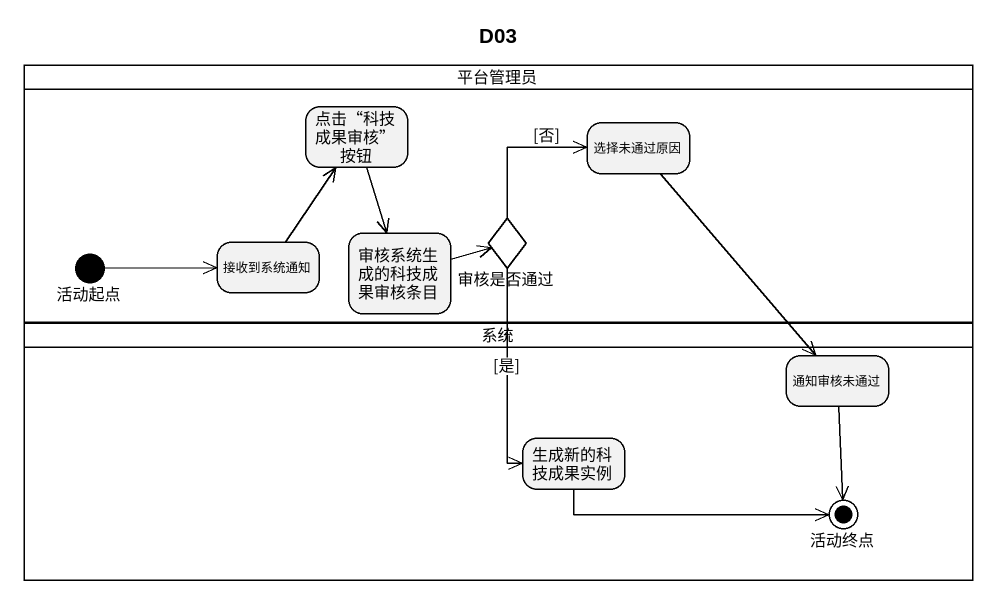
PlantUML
@startuml
title D03
hide empty description
state 平台管理员 <<partition>> {
  state "点击“科技成果审核”按钮" as 点击_科技成果审核_按钮
  state 选择未通过原因
  state 活动起点 <<start>>
  state 接收到系统通知
  state 审核系统生成的科技成果审核条目
  state 审核是否通过 <<choice>>
}
state 系统 <<partition>> {
  state 通知审核未通过
  state 生成新的科技成果实例
  state 活动终点 <<end>>
}
点击_科技成果审核_按钮 --> 审核系统生成的科技成果审核条目
选择未通过原因 --> 通知审核未通过
活动起点 -right-> 接收到系统通知
接收到系统通知 -up-> 点击_科技成果审核_按钮
审核系统生成的科技成果审核条目 -right-> 审核是否通过
审核是否通过 -up-> 选择未通过原因 : [否]
审核是否通过 --> 生成新的科技成果实例 : [是]
通知审核未通过 --> 活动终点
生成新的科技成果实例 -right-> 活动终点
@enduml
